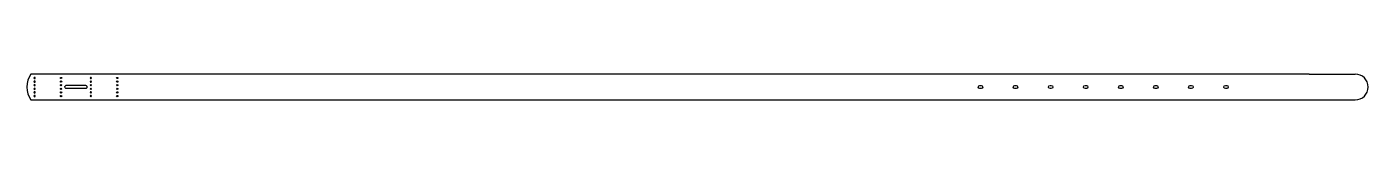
# Model space of a CAD drawing. Header units: millimetres. Extents: x -18 to 1020, y 31 to 51.
import ezdxf

# ---------------------------------------------------------------- set-up
doc = ezdxf.new("R2010")
doc.units = ezdxf.units.MM
doc.header["$MEASUREMENT"] = 0

# ---------------------------------------------------------------- blocks, each defined once
blk = doc.blocks.new('*U7')
blk.add_lwpolyline([(-0.5, -1.25, -1), (-0.5, 1.25), (0.5, 1.25, -1), (0.5, -1.25)], format="xyb", close=True)
blk = doc.blocks.new('*U8')
at = {"color": 0, "linetype": 'ByBlock', "lineweight": -2, "transparency": 16777216, "rotation": 180}
for p in [(720, 40.8), (747.1, 40.8), (774.3, 40.8), (801.4, 40.8), (828.6, 40.8), (855.7, 40.8), (882.8, 40.8), (910, 40.8)]:
    blk.add_blockref('*U7', p, dxfattribs=at)
blk = doc.blocks.new('*U9')
blk.add_circle((0, 0), 0.5)
blk = doc.blocks.new('*U10')
at = {"color": 0, "linetype": 'ByBlock', "lineweight": -2, "transparency": 16777216, "rotation": 270}
for p in [(161.1, 149.1), (161.1, 146.3), (161.1, 143.5), (161.1, 140.7), (161.1, 137.9), (161.1, 135.1)]:
    blk.add_blockref('*U9', p, dxfattribs=at)
blk = doc.blocks.new('*U11')
blk.add_circle((0, 0), 0.5)
blk = doc.blocks.new('*U12')
at = {"color": 0, "linetype": 'ByBlock', "lineweight": -2, "transparency": 16777216, "rotation": 270}
for p in [(161.1, 149.1), (161.1, 146.3), (161.1, 143.5), (161.1, 140.7), (161.1, 137.9), (161.1, 135.1)]:
    blk.add_blockref('*U11', p, dxfattribs=at)
blk = doc.blocks.new('*U13')
blk.add_circle((0, 0), 0.5)
blk = doc.blocks.new('*U14')
at = {"color": 0, "linetype": 'ByBlock', "lineweight": -2, "transparency": 16777216, "rotation": 270}
for p in [(161.1, 149.1), (161.1, 146.3), (161.1, 143.5), (161.1, 140.7), (161.1, 137.9), (161.1, 135.1)]:
    blk.add_blockref('*U13', p, dxfattribs=at)
blk = doc.blocks.new('*U15')
blk.add_circle((0, 0), 0.5)
blk = doc.blocks.new('*U16')
at = {"color": 0, "linetype": 'ByBlock', "lineweight": -2, "transparency": 16777216, "rotation": 270}
for p in [(161.1, 149.1), (161.1, 146.3), (161.1, 143.5), (161.1, 140.7), (161.1, 137.9), (161.1, 135.1)]:
    blk.add_blockref('*U15', p, dxfattribs=at)

msp = doc.modelspace()

# ---------------------------------------------------------------- linework, layer by layer
for p, q in [((-11.5, 50.8), (-12, 50.8)), ((8.5, 50.8), (-11.5, 50.8)), ((974.2, 50.8), (1010, 50.8)), ((974.2, 30.8), (1010, 30.8))]:
    msp.add_line(p, q)
for points in [[(55, 50.8), (55, 50.8), (-15, 50.8)], [(974.2, 50.8), (20, 50.8)], [(-15, 30.8), (55, 30.8)], [(20, 30.8), (20, 30.8), (974.2, 30.8)]]:
    msp.add_lwpolyline(points)
msp.add_lwpolyline([(12.5, 42.1), (27.5, 42.1, -0.414214), (28.5, 41.1), (28.5, 40.6, -0.414214), (27.5, 39.6), (12.5, 39.6, -0.414214), (11.5, 40.6), (11.5, 40.8), (11.5, 41.1, -0.414214)], format="xyb", close=True)
for centre, radius, start, end in [((0.2, 40.8), 18.2, 146.6015, 213.3985), ((1010, 40.8), 10, 270, 90)]:
    msp.add_arc(centre, radius, start, end)

# ---------------------------------------------------------------- block references
at = {"xscale": -1}
for name, p in [('*U12', (149.1, -101.3)), ('*U14', (192.6, -101.3))]:
    msp.add_blockref(name, p, dxfattribs=at)
for name, p in [('*U10', (-152.6, -101.3)), ('*U16', (-109.1, -101.3)), ('*U8', (0, 0))]:
    msp.add_blockref(name, p)

doc.saveas('drawing.dxf')
